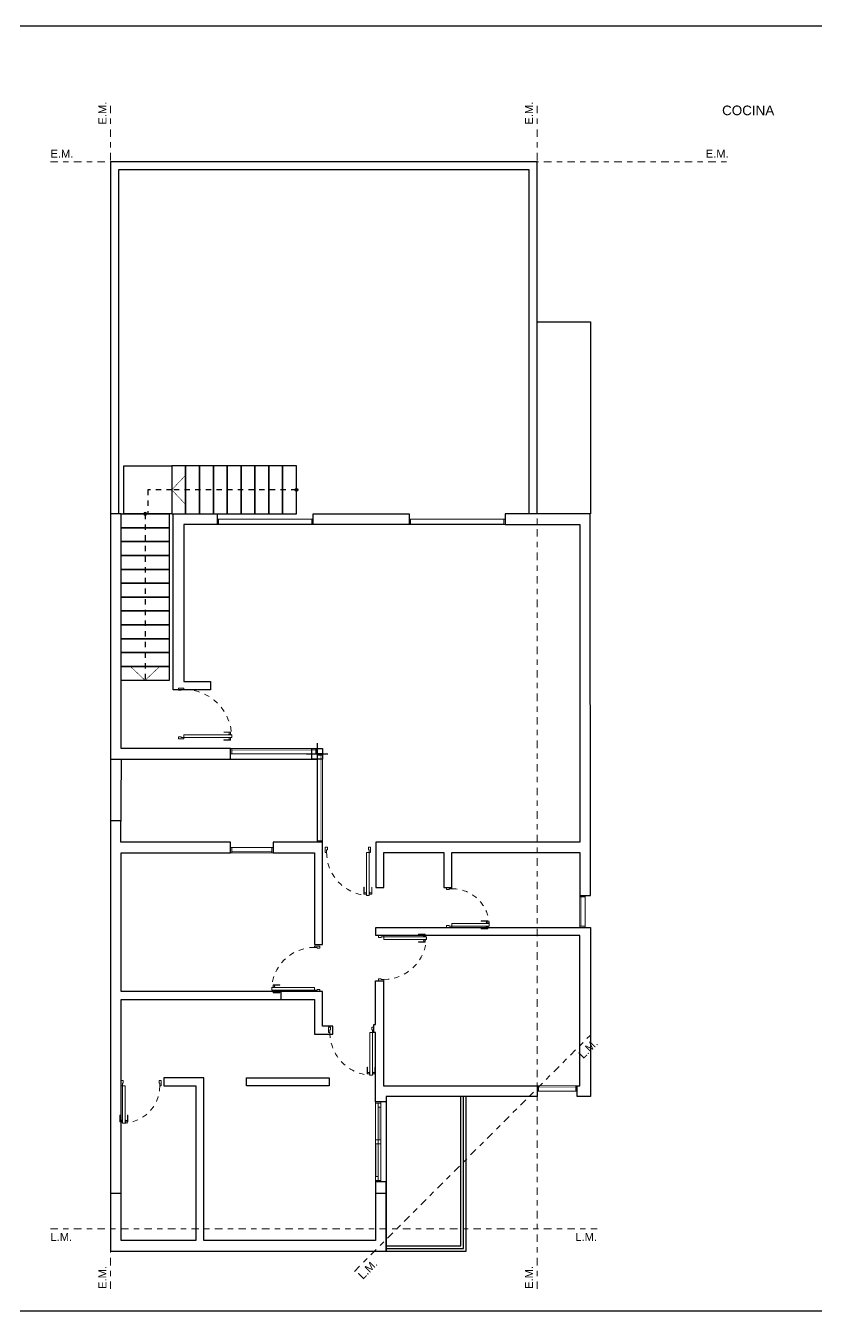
# Model space of a CAD drawing. Header units: metres. Extents: x -533726 to -533540, y -594667 to -594604.
# Drawn here: x -533588.94 to -533574.11, y -594628.27 to -594604.18 of the extents above; entities that cross this region are included whole.
import ezdxf
from ezdxf.enums import TextEntityAlignment as Align
from ezdxf.xclip import XClip

# ---------------------------------------------------------------- set-up
doc = ezdxf.new("R2010")
doc.units = ezdxf.units.M
doc.header["$LTSCALE"] = 0.5
doc.header["$XCLIPFRAME"] = 0
doc.linetypes.add('RAYA-PUNTO', pattern=[0.625, 0.375, -0.1, 0.05, -0.1])
doc.linetypes.add('RAYITA-RAYITA', pattern=[0.175, 0.075, -0.1])
for name, color, linetype, plot in [('00_AUX', 6, 'Continuous', False), ('00_E_Columnas', 3, 'Continuous', False), ('ayuda', 6, 'Continuous', False)]:
    doc.layers.add(name, color=color, linetype=linetype, plot=plot)
for name, color, linetype in [('A - MUROS', 5, 'Continuous'), ('A - PISOS', 1, 'Continuous'), ('A - TEXTOS', 1, 'Continuous'), ('A - VISTA 1', 1, 'Continuous'), ('A - VISTA 2', 2, 'Continuous'), ('A Vista', 2, 'Continuous')]:
    doc.layers.add(name, color=color, linetype=linetype)
doc.layers.add('A Eje', color=1, linetype='RAYA-PUNTO', lineweight=0)
doc.layers.add('B Carpinteria', color=1, linetype='Continuous', lineweight=0)
doc.layers.add('C Vidrio', color=7, linetype='Continuous', lineweight=0, true_color=0x62b7ad)
doc.styles.add('Arial 100', font='arial.ttf', dxfattribs={"height": 0.2})
doc.styles.add('GENERAL', font='arial.ttf')
pattern_1 = [(0, (0.475, -0.025), (0, 6.985), [5.08, -1.905]), (90, (0.475, -0.025), (-6.985, 4e-16), [5.08, -1.905])]
pattern_2 = [(0, (0, 0), (0, 6.985), [5.08, -1.905]), (90, (0, 0), (-6.985, 4e-16), [5.08, -1.905])]

# ---------------------------------------------------------------- blocks, each defined once
blk = doc.blocks.new('CASA SEBA GONZALES - PLANTAS ARQ')
at = {"layer": 'ayuda'}
blk.add_lwpolyline([(522.376, 612.782), (566.855, 612.782), (566.855, 588.69), (522.376, 588.69)], close=True, dxfattribs=at)
blk = doc.blocks.new('*U44')
at = {"linetype": 'ByBlock', "lineweight": -2}
h = blk.add_hatch(color=0, dxfattribs=at)
edge = h.paths.add_edge_path()
edge.add_arc((0.45, 0), 0.025, 0, 360)
h = blk.add_hatch()
h.set_pattern_fill('ANGLE', color=256, style=0)
h.set_pattern_definition(pattern_1)
edge = h.paths.add_edge_path()
edge.add_arc((0.5, 0), 0.025, 0, 360)
at = {"color": 0, "linetype": 'RAYITA-RAYITA', "lineweight": -2}
blk.add_line((0.45, 0), (0.45, 2.34), dxfattribs=at)
at = {"color": 0, "linetype": 'ByBlock', "lineweight": -2}
for points in [[(0.9, 2.34), (0, 2.34), (0, 2.08), (0.9, 2.08), (0.9, 2.34)], [(0.9, 2.08), (0, 2.08), (0, 1.82), (0.9, 1.82), (0.9, 2.08)], [(0.9, 1.82), (0, 1.82), (0, 1.56), (0.9, 1.56), (0.9, 1.82)], [(0.9, 1.56), (0, 1.56), (0, 1.3), (0.9, 1.3), (0.9, 1.56)], [(0.9, 1.3), (0, 1.3), (0, 1.04), (0.9, 1.04), (0.9, 1.3)], [(0.9, 1.04), (0, 1.04), (0, 0.78), (0.9, 0.78), (0.9, 1.04)], [(0.9, 0.78), (0, 0.78), (0, 0.52), (0.9, 0.52), (0.9, 0.78)], [(0.9, 0.52), (0, 0.52), (0, 0.26), (0.9, 0.26), (0.9, 0.52)], [(0.9, 0.26), (0, 0.26), (0, 0), (0.9, 0), (0.9, 0.26)]]:
    blk.add_lwpolyline(points, dxfattribs=at)
at = {"color": 0, "linetype": 'ByBlock', "lineweight": -2, "const_width": 0.01}
blk.add_lwpolyline([(0.175, 2.08), (0.45, 2.34), (0.725, 2.08)], dxfattribs=at)
at = {"color": 0, "linetype": 'ByBlock', "lineweight": -2}
blk.add_circle((0.45, 0), 0.025, dxfattribs=at)
blk = doc.blocks.new('*U45')
at = {"color": 0, "linetype": 'ByBlock', "lineweight": -2}
blk.add_lwpolyline([(0, 0), (0.9, 0), (0.9, 0.9), (0, 0.9)], close=True, dxfattribs=at)
at = {"color": 0, "linetype": 'RAYITA-RAYITA', "lineweight": -2}
blk.add_lwpolyline([(0, 0.45), (0.45, 0.45), (0.45, 0)], dxfattribs=at)
blk = doc.blocks.new('*U60')
at = {"linetype": 'ByBlock', "lineweight": -2}
h = blk.add_hatch(color=0, dxfattribs=at)
edge = h.paths.add_edge_path()
edge.add_arc((0.45, 0), 0.025, 0, 360)
h = blk.add_hatch()
h.set_pattern_fill('ANGLE', color=256, style=0)
h.set_pattern_definition(pattern_1)
edge = h.paths.add_edge_path()
edge.add_arc((0.5, 0), 0.025, 0, 360)
at = {"color": 0, "linetype": 'RAYITA-RAYITA', "lineweight": -2}
blk.add_line((0.45, 0), (0.45, 3.12), dxfattribs=at)
at = {"color": 0, "linetype": 'ByBlock', "lineweight": -2}
for points in [[(0.9, 3.12), (0, 3.12), (0, 2.86), (0.9, 2.86), (0.9, 3.12)], [(0.9, 2.86), (0, 2.86), (0, 2.6), (0.9, 2.6), (0.9, 2.86)], [(0.9, 2.6), (0, 2.6), (0, 2.34), (0.9, 2.34), (0.9, 2.6)], [(0.9, 2.34), (0, 2.34), (0, 2.08), (0.9, 2.08), (0.9, 2.34)], [(0.9, 2.08), (0, 2.08), (0, 1.82), (0.9, 1.82), (0.9, 2.08)], [(0.9, 1.82), (0, 1.82), (0, 1.56), (0.9, 1.56), (0.9, 1.82)], [(0.9, 1.56), (0, 1.56), (0, 1.3), (0.9, 1.3), (0.9, 1.56)], [(0.9, 1.3), (0, 1.3), (0, 1.04), (0.9, 1.04), (0.9, 1.3)], [(0.9, 1.04), (0, 1.04), (0, 0.78), (0.9, 0.78), (0.9, 1.04)], [(0.9, 0.78), (0, 0.78), (0, 0.52), (0.9, 0.52), (0.9, 0.78)], [(0.9, 0.52), (0, 0.52), (0, 0.26), (0.9, 0.26), (0.9, 0.52)], [(0.9, 0.26), (0, 0.26), (0, 0), (0.9, 0), (0.9, 0.26)]]:
    blk.add_lwpolyline(points, dxfattribs=at)
at = {"color": 0, "linetype": 'ByBlock', "lineweight": -2, "const_width": 0.01}
blk.add_lwpolyline([(0.175, 2.86), (0.45, 3.12), (0.725, 2.86)], dxfattribs=at)
at = {"color": 0, "linetype": 'ByBlock', "lineweight": -2}
blk.add_circle((0.45, 0), 0.025, dxfattribs=at)
blk = doc.blocks.new('Picaporte - Planta')
at = {"color": 0, "linetype": 'ByBlock', "lineweight": -2}
blk.add_line((0.012, -0.005), (0.012, -0.045), dxfattribs=at)
blk.add_lwpolyline([(-0.025, -0.005), (0.025, -0.005), (0.025, 0), (-0.025, 0)], close=True, dxfattribs=at)
blk.add_lwpolyline([(-0.013, -0.005), (-0.013, -0.05), (0.112, -0.05), (0.112, -0.045), (0, -0.045)], dxfattribs=at)
blk = doc.blocks.new('*U18')
at = {"color": 0, "linetype": 'ByBlock', "lineweight": -2}
for points in [[(0.025, 0.7), (0.075, 0.7), (0.075, 0), (0.025, 0)], [(0, 0), (0.025, 0), (0.025, -0.05), (0.038, -0.05), (0.038, -0.1), (0, -0.1)], [(0.75, -0.1), (0.75, 0), (0.725, 0), (0.725, -0.05), (0.713, -0.05), (0.713, -0.1)]]:
    blk.add_lwpolyline(points, close=True, dxfattribs=at)
at = {"color": 0, "linetype": 'RAYITA-RAYITA', "lineweight": -2}
blk.add_arc((0.025, 0), 0.7, 360, 90, dxfattribs=at)
at = {"color": 0, "linetype": 'ByBlock', "lineweight": -2, "rotation": 270.0000000004495}
blk.add_blockref('Picaporte - Planta', (0.025, 0.662), dxfattribs=at)
at = {"color": 0, "linetype": 'ByBlock', "lineweight": -2, "xscale": -1, "rotation": 89.99999999955051}
blk.add_blockref('Picaporte - Planta', (0.075, 0.662), dxfattribs=at)
blk = doc.blocks.new('*U23')
at = {"color": 0, "linetype": 'ByBlock', "lineweight": -2}
for points in [[(0.025, 0.8), (0.075, 0.8), (0.075, 0), (0.025, 0)], [(0, 0), (0.025, 0), (0.025, -0.05), (0.038, -0.05), (0.038, -0.1), (0, -0.1)], [(0.85, -0.1), (0.85, 0), (0.825, 0), (0.825, -0.05), (0.812, -0.05), (0.812, -0.1)]]:
    blk.add_lwpolyline(points, close=True, dxfattribs=at)
at = {"color": 0, "linetype": 'RAYITA-RAYITA', "lineweight": -2}
blk.add_arc((0.025, 0), 0.8, 360, 90, dxfattribs=at)
at = {"color": 0, "linetype": 'ByBlock', "lineweight": -2, "rotation": 270.0000000004495}
blk.add_blockref('Picaporte - Planta', (0.025, 0.762), dxfattribs=at)
at = {"color": 0, "linetype": 'ByBlock', "lineweight": -2, "xscale": -1, "rotation": 89.99999999955051}
blk.add_blockref('Picaporte - Planta', (0.075, 0.762), dxfattribs=at)
blk = doc.blocks.new('*U34')
at = {"color": 0, "linetype": 'ByBlock', "lineweight": -2}
for p, q in [((0.025, 0), (1.475, 0)), ((0.025, -0.1), (1.475, -0.1)), ((0.7125, -0.05), (0.1, -0.05)), ((1.4, -0.05), (0.7875, -0.05))]:
    blk.add_line(p, q, dxfattribs=at)
for points in [[(0, -0.1), (0, 0), (0.025, 0), (0.025, -0.05), (0.025, -0.05), (0.025, -0.1)], [(0.025, -0.05), (0.025, 0), (0.1, 0), (0.1, -0.05)], [(0.7875, -0.05), (0.7875, 0), (0.7125, 0), (0.7125, -0.05)], [(1.5, -0.1), (1.5, 0), (1.475, 0), (1.475, -0.05), (1.475, -0.05), (1.475, -0.1)], [(0.7125, -0.1), (0.7125, -0.05), (0.7875, -0.05), (0.7875, -0.1)], [(1.475, -0.1), (1.475, -0.05), (1.4, -0.05), (1.4, -0.1)]]:
    blk.add_lwpolyline(points, close=True, dxfattribs=at)
at = {"layer": 'C Vidrio', "linetype": 'ByBlock', "lineweight": -2, "const_width": 0.01}
for points in [[(0.7125, -0.025), (0.1, -0.025)], [(1.4, -0.075), (0.7875, -0.075)]]:
    blk.add_lwpolyline(points, dxfattribs=at)
blk = doc.blocks.new('*U52')
at = {"color": 0, "linetype": 'ByBlock', "lineweight": -2}
for points in [[(0, 0), (1.625, 0), (1.625, -0.1), (0, -0.1)], [(0, -0.1), (0, 0), (0.025, 0), (0.025, -0.05), (0.025, -0.05), (0.025, -0.1)], [(1.625, -0.1), (1.625, 0), (1.6, 0), (1.6, -0.05), (1.6, -0.05), (1.6, -0.1)]]:
    blk.add_lwpolyline(points, close=True, dxfattribs=at)
at = {"layer": 'C Vidrio', "linetype": 'ByBlock', "lineweight": -2, "const_width": 0.01}
blk.add_lwpolyline([(1.6, -0.025), (0.025, -0.025)], dxfattribs=at)
blk = doc.blocks.new('*U53')
at = {"color": 0, "linetype": 'ByBlock', "lineweight": -2}
for points in [[(0, 0), (1.65, 0), (1.65, -0.1), (0, -0.1)], [(0, -0.1), (0, 0), (0.025, 0), (0.025, -0.05), (0.025, -0.05), (0.025, -0.1)], [(1.65, -0.1), (1.65, 0), (1.625, 0), (1.625, -0.05), (1.625, -0.05), (1.625, -0.1)]]:
    blk.add_lwpolyline(points, close=True, dxfattribs=at)
at = {"layer": 'C Vidrio', "linetype": 'ByBlock', "lineweight": -2, "const_width": 0.01}
blk.add_lwpolyline([(1.625, -0.025), (0.025, -0.025)], dxfattribs=at)
blk = doc.blocks.new('*U54')
at = {"color": 0, "linetype": 'ByBlock', "lineweight": -2}
for points in [[(0.025, 0.9), (0.075, 0.9), (0.075, 0), (0.025, 0)], [(0, 0), (0.025, 0), (0.025, -0.05), (0.038, -0.05), (0.038, -0.1), (0, -0.1)], [(0.95, -0.1), (0.95, 0), (0.925, 0), (0.925, -0.05), (0.913, -0.05), (0.913, -0.1)]]:
    blk.add_lwpolyline(points, close=True, dxfattribs=at)
at = {"color": 0, "linetype": 'RAYITA-RAYITA', "lineweight": -2}
blk.add_arc((0.025, 0), 0.9, 360, 90, dxfattribs=at)
at = {"color": 0, "linetype": 'ByBlock', "lineweight": -2, "rotation": 270.0000000004495}
blk.add_blockref('Picaporte - Planta', (0.025, 0.862), dxfattribs=at)
at = {"color": 0, "linetype": 'ByBlock', "lineweight": -2, "xscale": -1, "rotation": 89.99999999955051}
blk.add_blockref('Picaporte - Planta', (0.075, 0.862), dxfattribs=at)
blk = doc.blocks.new('*U55')
at = {"color": 0, "linetype": 'ByBlock', "lineweight": -2}
for points in [[(0, 0), (0.8, 0), (0.8, -0.1), (0, -0.1)], [(0, -0.1), (0, 0), (0.025, 0), (0.025, -0.05), (0.025, -0.05), (0.025, -0.1)], [(0.8, -0.1), (0.8, 0), (0.775, 0), (0.775, -0.05), (0.775, -0.05), (0.775, -0.1)]]:
    blk.add_lwpolyline(points, close=True, dxfattribs=at)
at = {"layer": 'C Vidrio', "linetype": 'ByBlock', "lineweight": -2, "const_width": 0.01}
blk.add_lwpolyline([(0.775, -0.025), (0.025, -0.025)], dxfattribs=at)
blk = doc.blocks.new('*U69')
at = {"color": 0, "linetype": 'ByBlock', "lineweight": -2}
for points in [[(0, 0), (0.75, 0), (0.75, -0.1), (0, -0.1)], [(0, -0.1), (0, 0), (0.025, 0), (0.025, -0.05), (0.025, -0.05), (0.025, -0.1)], [(0.75, -0.1), (0.75, 0), (0.725, 0), (0.725, -0.05), (0.725, -0.05), (0.725, -0.1)]]:
    blk.add_lwpolyline(points, close=True, dxfattribs=at)
at = {"layer": 'C Vidrio', "linetype": 'ByBlock', "lineweight": -2, "const_width": 0.01}
blk.add_lwpolyline([(0.725, -0.025), (0.025, -0.025)], dxfattribs=at)
blk = doc.blocks.new('*U56')
at = {"color": 0, "linetype": 'ByBlock', "lineweight": -2}
for points in [[(0, 0), (0.6, 0), (0.6, -0.1), (0, -0.1)], [(0, -0.1), (0, 0), (0.025, 0), (0.025, -0.05), (0.025, -0.05), (0.025, -0.1)], [(0.6, -0.1), (0.6, 0), (0.575, 0), (0.575, -0.05), (0.575, -0.05), (0.575, -0.1)]]:
    blk.add_lwpolyline(points, close=True, dxfattribs=at)
at = {"layer": 'C Vidrio', "linetype": 'ByBlock', "lineweight": -2, "const_width": 0.01}
blk.add_lwpolyline([(0.575, -0.025), (0.025, -0.025)], dxfattribs=at)
blk = doc.blocks.new('*U57')
at = {"color": 0, "linetype": 'ByBlock', "lineweight": -2}
for points in [[(0, 0), (1.8, 0), (1.8, -0.1), (0, -0.1)], [(0, -0.1), (0, 0), (0.025, 0), (0.025, -0.05), (0.025, -0.05), (0.025, -0.1)], [(1.8, -0.1), (1.8, 0), (1.775, 0), (1.775, -0.05), (1.775, -0.05), (1.775, -0.1)]]:
    blk.add_lwpolyline(points, close=True, dxfattribs=at)
at = {"layer": 'C Vidrio', "linetype": 'ByBlock', "lineweight": -2, "const_width": 0.01}
blk.add_lwpolyline([(1.775, -0.025), (0.025, -0.025)], dxfattribs=at)
blk = doc.blocks.new('*U64')
at = {"color": 0, "linetype": 'ByBlock', "lineweight": -2}
blk.add_line((-1.5, 0), (12.167, 0), dxfattribs=at)
at = {"color": 0, "linetype": 'ByBlock', "lineweight": -2, "style": 'Arial 100'}
blk.add_text('L.M.', height=0.2, dxfattribs=at).set_placement((-1.5, -0.3))
blk.add_text('L.M.', height=0.2, dxfattribs=at).set_placement((12.167, -0.3), align=Align.RIGHT)
blk = doc.blocks.new('*U41')
at = {"color": 0, "linetype": 'ByBlock', "lineweight": -2}
blk.add_line((-1.5, 0), (28.167, 0), dxfattribs=at)
at = {"color": 0, "linetype": 'ByBlock', "lineweight": -2, "style": 'Arial 100'}
blk.add_text('E.M.', height=0.2, dxfattribs=at).set_placement((-1.5, 0.1))
blk.add_text('E.M.', height=0.2, dxfattribs=at).set_placement((28.167, 0.1), align=Align.RIGHT)
blk = doc.blocks.new('*U39')
at = {"color": 0, "linetype": 'ByBlock', "lineweight": -2}
blk.add_line((-1.5, 0), (15.46, 0), dxfattribs=at)
at = {"color": 0, "linetype": 'ByBlock', "lineweight": -2, "style": 'Arial 100'}
blk.add_text('E.M.', height=0.2, dxfattribs=at).set_placement((-1.5, 0.1))
blk.add_text('E.M.', height=0.2, dxfattribs=at).set_placement((15.46, 0.1), align=Align.RIGHT)
blk = doc.blocks.new('*U63')
at = {"color": 0, "linetype": 'ByBlock', "lineweight": -2}
blk.add_line((-1.5, 0), (6.836, 0), dxfattribs=at)
at = {"color": 0, "linetype": 'ByBlock', "lineweight": -2, "style": 'Arial 100'}
blk.add_text('L.M.', height=0.2, dxfattribs=at).set_placement((-1.5, -0.3))
blk.add_text('L.M.', height=0.2, dxfattribs=at).set_placement((6.836, -0.3), align=Align.RIGHT)
blk = doc.blocks.new('lineas munic')
at = {"layer": 'A Eje', "ltscale": 0.5}
for name, p, xscale, yscale, zscale, rotation in [('*U41', (0, 0), 0.7500000000000007, 0.7500000000000007, 0.7500000000000007, 90), ('*U41', (8, 0), 0.7500000000000007, 0.7500000000000007, 0.7500000000000007, 90), ('*U63', (5.37, 0), 0.7499999999999999, 0.7499999999999999, 0.7499999999999999, 45.00000000000059)]:
    blk.add_blockref(name, p, dxfattribs=dict(at, xscale=xscale, yscale=yscale, zscale=zscale, rotation=rotation))
at = {"layer": 'A Eje', "ltscale": 0.5, "xscale": 0.75, "yscale": 0.75, "zscale": 0.75}
for name, p in [('*U39', (0, 20)), ('*U64', (0, 0))]:
    blk.add_blockref(name, p, dxfattribs=at)

msp = doc.modelspace()

# ---------------------------------------------------------------- hatches: boundary and pattern name
at = {"layer": '00_AUX', "ltscale": 0.5}
h = msp.add_hatch(dxfattribs=at)
h.set_pattern_fill('ANGLE', color=256)
h.set_pattern_definition(pattern_2)
h.paths.add_polyline_path([(-533587.149, -594617.929), (-533587.349, -594617.929), (-533587.349, -594626.729), (-533587.149, -594626.729), (-533587.149, -594624.724), (-533587.175, -594624.724), (-533587.175, -594624.599), (-533587.17, -594624.599), (-533587.17, -594624.699), (-533587.149, -594624.699), (-533587.149, -594619.479), (-533587.155, -594619.479), (-533587.149, -594618.704)])
h = msp.add_hatch(dxfattribs=at)
h.set_pattern_fill('ANGLE', color=256)
h.set_pattern_definition(pattern_2)
h.paths.add_polyline_path([(-533587.149, -594624.724), (-533587.175, -594624.724), (-533587.175, -594624.599), (-533587.17, -594624.599), (-533587.17, -594624.699), (-533587.149, -594624.699), (-533587.149, -594619.479), (-533587.155, -594619.479), (-533587.149, -594618.704), (-533587.149, -594617.929), (-533587.349, -594617.929), (-533587.349, -594626.729), (-533587.149, -594626.729)])
h = msp.add_hatch(dxfattribs=at)
h.set_pattern_fill('ANGLE', color=256)
h.set_pattern_definition(pattern_2)
h.paths.add_polyline_path([(-533585.099, -594619.479), (-533587.155, -594619.479), (-533587.349, -594619.479), (-533587.349, -594627.149), (-533582.179, -594627.149), (-533582.179, -594625.849), (-533582.379, -594625.849), (-533582.379, -594626.949), (-533585.599, -594626.949), (-533585.599, -594623.899), (-533586.349, -594623.899), (-533586.349, -594624.049), (-533585.749, -594624.049), (-533585.749, -594624.049), (-533585.749, -594624.849), (-533585.749, -594626.949), (-533587.149, -594626.949), (-533587.149, -594624.049), (-533587.149, -594623.899), (-533587.149, -594622.429), (-533583.524, -594622.429), (-533583.524, -594623.079), (-533583.179, -594623.079), (-533583.179, -594622.929), (-533583.374, -594622.929), (-533583.374, -594622.279), (-533587.149, -594622.279), (-533587.149, -594619.679), (-533586.522, -594619.679), (-533585.099, -594619.679)])
h.paths.add_polyline_path([(-533583.259, -594622.949), (-533583.222, -594622.949), (-533583.222, -594622.999), (-533583.234, -594622.999), (-533583.234, -594623.049), (-533583.259, -594623.049)], flags=16)

# ---------------------------------------------------------------- linework, layer by layer
at = {"layer": '00_E_Columnas', "ltscale": 0.5}
for p, q in [((-533583.474, -594617.629), (-533583.474, -594618.029)), ((-533583.674, -594617.829), (-533583.274, -594617.829))]:
    msp.add_line(p, q, dxfattribs=at)
msp.add_lwpolyline([(-533583.574, -594617.729), (-533583.374, -594617.729), (-533583.374, -594617.929), (-533583.574, -594617.929)], close=True, dxfattribs=at)
at = {"layer": 'A - MUROS'}
for points in [[(-533579.349, -594613.329), (-533579.349, -594606.729), (-533587.349, -594606.729), (-533587.349, -594613.329)], [(-533579.499, -594613.329), (-533579.499, -594606.879), (-533587.199, -594606.879), (-533587.199, -594613.329)], [(-533587.149, -594617.929), (-533585.099, -594617.929), (-533585.099, -594617.729), (-533587.149, -594617.729), (-533587.149, -594613.329), (-533587.349, -594613.329), (-533587.349, -594617.929), (-533587.149, -594617.929)], [(-533587.349, -594613.329), (-533587.349, -594627.149), (-533582.179, -594627.149), (-533582.179, -594625.849), (-533582.379, -594625.849), (-533582.379, -594626.949), (-533585.599, -594626.949), (-533585.599, -594623.899), (-533586.349, -594623.899), (-533586.349, -594624.049), (-533585.749, -594624.049), (-533585.749, -594626.949), (-533587.149, -594626.949), (-533587.149, -594624.049), (-533587.149, -594624.049), (-533587.149, -594623.899), (-533587.149, -594623.899), (-533587.149, -594622.429), (-533583.524, -594622.429), (-533583.524, -594623.079), (-533583.179, -594623.079), (-533583.179, -594622.929), (-533583.374, -594622.929), (-533583.374, -594622.279), (-533587.149, -594622.279), (-533587.149, -594619.679), (-533585.099, -594619.679), (-533585.099, -594619.479), (-533587.155, -594619.479)], [(-533586.174, -594613.329), (-533585.349, -594613.329), (-533585.349, -594613.529), (-533585.974, -594613.529), (-533585.974, -594616.471), (-533585.474, -594616.471), (-533585.474, -594616.629), (-533586.174, -594616.629), (-533586.174, -594613.329)], [(-533584.299, -594619.679), (-533583.524, -594619.679), (-533583.524, -594621.399), (-533583.374, -594621.399), (-533583.374, -594619.479), (-533584.299, -594619.479), (-533584.299, -594619.679)], [(-533587.149, -594622.279), (-533587.149, -594619.679)], [(-533582.409, -594622.899), (-533582.379, -594622.899), (-533582.379, -594622.079), (-533582.229, -594622.079), (-533582.229, -594624.049), (-533579.349, -594624.049), (-533579.349, -594624.249), (-533582.179, -594624.249), (-533582.179, -594624.349), (-533582.379, -594624.349), (-533582.379, -594623.049), (-533582.409, -594623.049), (-533582.409, -594622.899)]]:
    msp.add_lwpolyline(points, dxfattribs=at)
for points in [[(-533583.549, -594613.329), (-533581.749, -594613.329), (-533581.749, -594613.529), (-533583.549, -594613.529)], [(-533578.549, -594613.529), (-533578.549, -594619.479), (-533582.374, -594619.479), (-533582.374, -594620.329), (-533582.224, -594620.329), (-533582.224, -594619.678), (-533581.094, -594619.678), (-533581.094, -594620.329), (-533580.944, -594620.329), (-533580.944, -594619.678), (-533578.549, -594619.678), (-533578.549, -594620.478), (-533578.349, -594620.478), (-533578.35, -594613.329), (-533579.349, -594613.329), (-533579.349, -594613.329), (-533579.949, -594613.329), (-533579.949, -594613.529)], [(-533583.474, -594617.729), (-533583.374, -594617.729), (-533583.374, -594617.829), (-533583.474, -594617.829)], [(-533582.374, -594621.079), (-533578.349, -594621.079), (-533578.349, -594624.249), (-533578.599, -594624.249), (-533578.599, -594624.049), (-533578.549, -594624.049), (-533578.549, -594621.229), (-533582.374, -594621.229)], [(-533584.799, -594624.049), (-533584.799, -594623.899), (-533583.249, -594623.899), (-533583.249, -594624.049)]]:
    msp.add_lwpolyline(points, close=True, dxfattribs=at)
at = {"layer": 'A - PISOS'}
msp.add_lwpolyline([(-533585.099, -594619.479), (-533587.155, -594619.479), (-533587.144, -594617.929), (-533583.474, -594617.929), (-533583.474, -594619.479), (-533584.299, -594619.479)], dxfattribs=at)
msp.add_lwpolyline([(-533582.179, -594627.149), (-533580.679, -594627.149), (-533580.679, -594624.249), (-533582.179, -594624.249)], close=True, dxfattribs=at)
at = {"layer": 'A - VISTA 1'}
msp.add_lwpolyline([(-533579.349, -594609.729), (-533578.349, -594609.729), (-533578.349, -594613.329), (-533579.349, -594613.329)], close=True, dxfattribs=at)
at = {"layer": 'A - VISTA 2'}
for points in [[(-533582.179, -594627.099), (-533580.729, -594627.099), (-533580.729, -594624.249)], [(-533582.179, -594627.049), (-533580.779, -594627.049), (-533580.779, -594624.249)]]:
    msp.add_lwpolyline(points, dxfattribs=at)
at = {"layer": 'ayuda'}
msp.add_lwpolyline([(-533603.806, -594604.181), (-533559.327, -594604.181), (-533559.327, -594628.273), (-533603.806, -594628.273)], close=True, dxfattribs=at)

# ---------------------------------------------------------------- block references
ref = msp.add_blockref('CASA SEBA GONZALES - PLANTAS ARQ', (-534111.182, -595216.963))
XClip(ref).set_block_clipping_path([(537.1398751099, 587.6900110232), (549.5838671982, 613.896890943)])
at = {"layer": 'A Eje'}
msp.add_blockref('lineas munic', (-533587.349, -594626.729), dxfattribs=at)
at = {"layer": 'A Vista', "xscale": -1}
msp.add_blockref('*U45', (-533586.199, -594613.329), dxfattribs=at)
at = {"layer": 'A Vista', "rotation": 89.99999999999999}
msp.add_blockref('*U44', (-533583.859, -594613.329), dxfattribs=at)
at = {"layer": 'A Vista', "xscale": -1, "rotation": 180}
msp.add_blockref('*U60', (-533587.149, -594613.329), dxfattribs=at)
at = {"layer": 'B Carpinteria'}
for name, p, rotation in [('*U57', (-533583.549, -594613.529), 180), ('*U23', (-533582.469, -594619.678), 180), ('*U56', (-533578.549, -594621.079), 90), ('*U23', (-533582.224, -594621.229), 270), ('*U23', (-533583.524, -594622.279), 90.00000000000001), ('*U23', (-533582.409, -594623.049), 180), ('*U34', (-533582.379, -594625.849), 89.99999999999997)]:
    msp.add_blockref(name, p, dxfattribs=dict(at, rotation=rotation))
at = {"layer": 'B Carpinteria', "xscale": -1}
for name, p, rotation in [('*U57', (-533581.749, -594613.529), 180), ('*U54', (-533585.974, -594617.543), 270), ('*U53', (-533583.374, -594619.479), 270), ('*U55', (-533585.099, -594619.679), 180), ('*U18', (-533580.944, -594621.079), 270), ('*U18', (-533587.149, -594624.049), 180)]:
    msp.add_blockref(name, p, dxfattribs=dict(at, rotation=rotation))
at = {"layer": 'B Carpinteria'}
for name, p in [('*U52', (-533585.099, -594617.729)), ('*U69', (-533579.349, -594624.049))]:
    msp.add_blockref(name, p, dxfattribs=at)

# ---------------------------------------------------------------- texts
at = {"layer": 'A - TEXTOS', "ltscale": 0.1, "insert": (-533575.389, -594605.602), "char_height": 0.2, "width": 6.01503, "attachment_point": 5, "style": 'GENERAL'}
msp.add_mtext('\\pxqc;\\P{\\H0.9x;COCINA}', dxfattribs=at)

doc.saveas('drawing.dxf')
